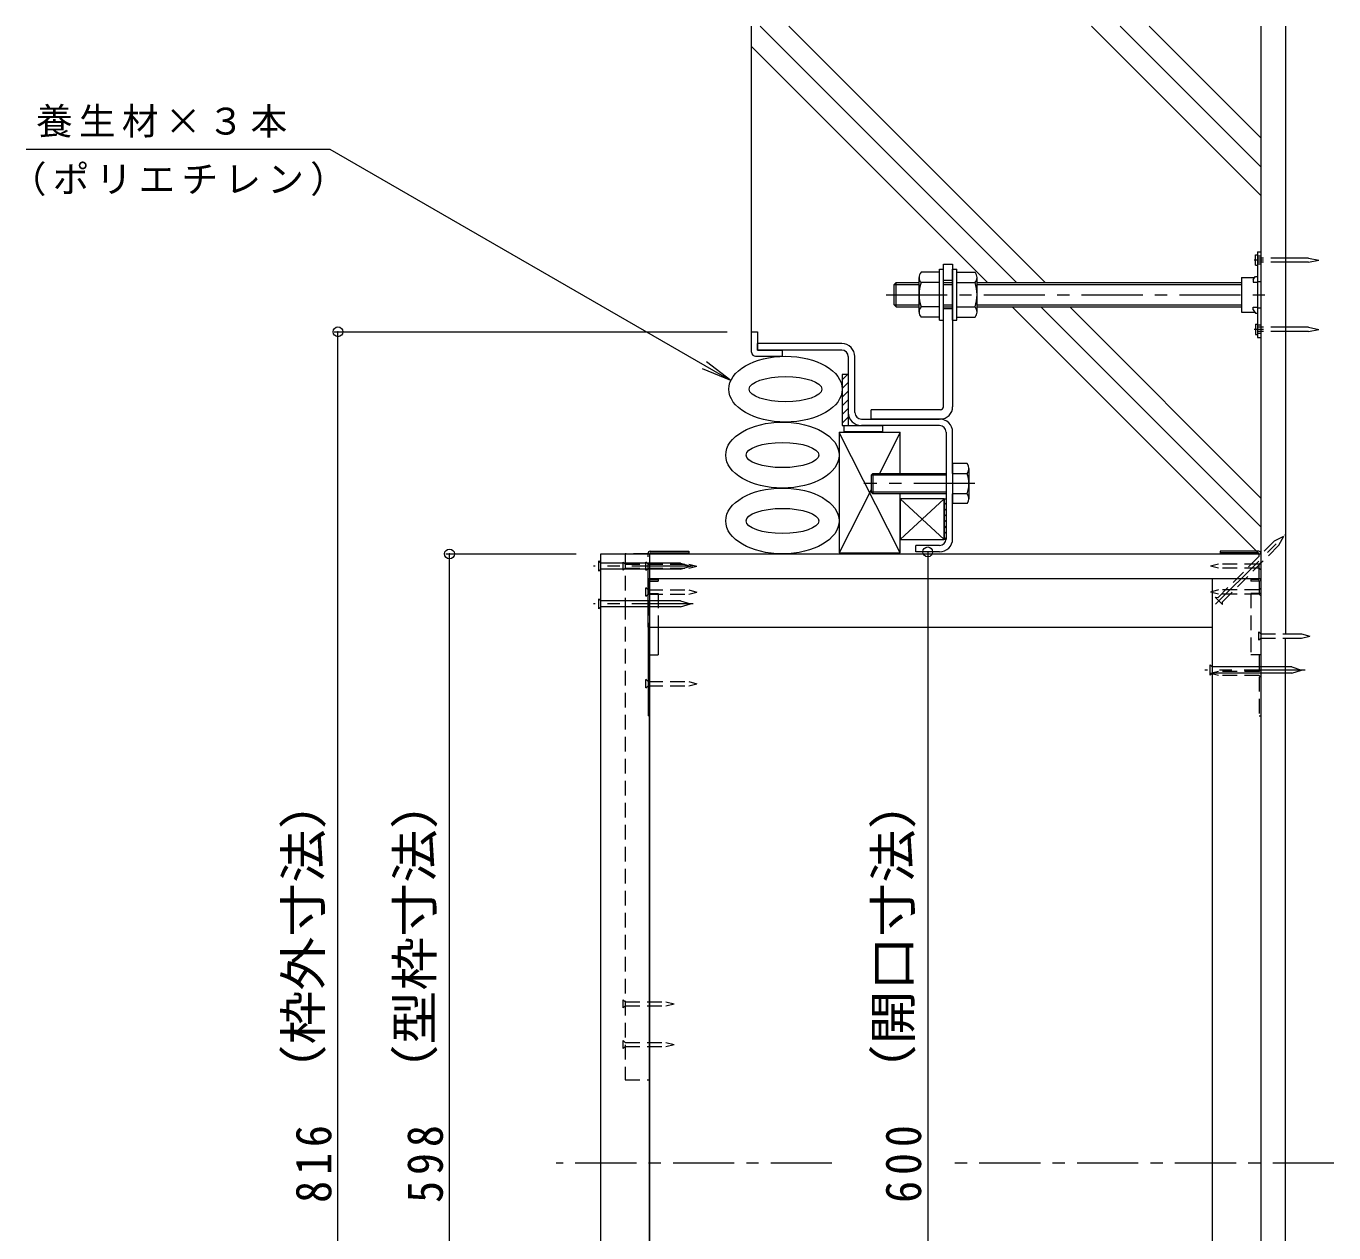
# Model space of a CAD drawing. Units: millimetres at full size, sheet at 1:6. Extents: x -2215 to 2320, y -1648 to 1656.
# Drawn here: x 1559 to 2200, y -203 to 389 of the extents above; entities that cross this region are included whole.
import ezdxf
from ezdxf.enums import TextEntityAlignment as Align

# ---------------------------------------------------------------- set-up
doc = ezdxf.new("R2010")
doc.units = ezdxf.units.MM
doc.header["$LTSCALE"] = 6
doc.header["$PDMODE"] = 32
doc.header["$PDSIZE"] = 4.8
doc.linetypes.add('CHAIN1', pattern=[8, 5, -1, 1, -1])
doc.linetypes.add('DASHED1', pattern=[1.8, 1.2, -0.6])
for name, color, linetype, lineweight in [('1-0_1-0ﾚｲﾔ', 4, 'Continuous', 9), ('1-1_1-1ﾚｲﾔ', 2, 'Continuous', 9), ('1-3_1-3ﾚｲﾔ', 4, 'Continuous', 9), ('1-5_1-5ﾚｲﾔ', 7, 'Continuous', 9), ('1-6_1-6ﾚｲﾔ', 6, 'Continuous', 9), ('1-7', 5, 'Continuous', 5), ('1-8', 3, 'Continuous', 9), ('1-A', 3, 'Continuous', 9), ('1-B', 4, 'Continuous', 9), ('1-C', 4, 'Continuous', 9), ('1-D', 5, 'Continuous', 5), ('1-E', 3, 'Continuous', 9), ('1-F', 7, 'Continuous', 9)]:
    doc.layers.add(name, color=color, linetype=linetype, lineweight=lineweight)
doc.styles.add('ＭＳ ゴシック', font='')
doc.styles.get('ＭＳ ゴシック').set_extended_font_data('MS Gothic')

msp = doc.modelspace()

# ---------------------------------------------------------------- linework, layer by layer
at = {"layer": '1-0_1-0ﾚｲﾔ'}
for p, q in [((2162.922, 278.306), (2162.922, 236.306)), ((2164.522, 276.306), (2162.922, 276.306)), ((2164.522, 272.306), (2162.922, 272.306)), ((2162.922, 263.806), (2164.522, 263.806)), ((2162.922, 250.806), (2164.522, 250.806)), ((2164.522, 242.306), (2162.922, 242.306)), ((2164.522, 238.306), (2162.922, 238.306)), ((2162.922, 236.306), (2164.522, 236.306))]:
    msp.add_line(p, q, dxfattribs=at)
at = {"layer": '1-0_1-0ﾚｲﾔ', "linetype": 'CHAIN1'}
for p, q in [((2165.759, 274.306), (2161.19, 274.306)), ((2165.759, 240.306), (2161.19, 240.306))]:
    msp.add_line(p, q, dxfattribs=at)
at = {"layer": '1-0_1-0ﾚｲﾔ'}
msp.add_lwpolyline([(2162.922, 278.306), (2164.522, 278.306), (2164.522, 236.306)], dxfattribs=at)
at = {"layer": '1-1_1-1ﾚｲﾔ'}
for p, q in [((2164.522, 389.107), (2164.522, -726.893)), ((2176.522, 389.107), (2176.522, 90.806)), ((1958.822, 233.307), (1917.522, 233.307)), ((1917.522, 230.107), (1917.522, 233.307)), ((1958.822, 230.107), (1917.522, 230.107)), ((1962.022, 226.907), (1962.022, 199.506)), ((1965.222, 199.506), (1965.222, 226.907)), ((1968.422, 196.306), (2006.823, 196.306)), ((2006.823, 193.106), (1968.422, 193.106)), ((2010.023, 189.906), (2010.023, 137.507)), ((2013.223, 169.607), (2013.223, 189.906)), ((2013.223, 137.507), (2013.223, 159.607)), ((2006.823, 134.307), (1995.223, 134.307)), ((2176.522, -426.592), (2176.522, 88.807))]:
    msp.add_line(p, q, dxfattribs=at)
at = {"layer": '1-1_1-1ﾚｲﾔ', "color": 6, "linetype": 'CHAIN1'}
for p, q in [((1954.017, -168.893), (1818.619, -168.893)), ((2200.319, -168.893), (2012.578, -168.893))]:
    msp.add_line(p, q, dxfattribs=at)
at = {"layer": '1-1_1-1ﾚｲﾔ'}
msp.add_lwpolyline([(2006.823, 131.107), (1995.223, 131.107), (1995.223, 134.307)], dxfattribs=at)
for centre, radius, start, end in [((1958.822, 226.907), 6.4, 0, 90), ((1958.822, 226.907), 3.2, 0, 90), ((1968.422, 199.506), 6.4, 180, 270), ((1968.422, 199.506), 3.2, 180, 270), ((2006.823, 189.906), 6.4, 0, 90), ((2006.823, 189.906), 3.2, 0, 90), ((2006.823, 137.507), 6.4, 270, 0), ((2006.823, 137.507), 3.2, 270, 0)]:
    msp.add_arc(centre, radius, start, end, dxfattribs=at)
at = {"layer": '1-3_1-3ﾚｲﾔ'}
for p, q in [((1914.522, 239.107), (1917.522, 239.107)), ((1914.522, 229.107), (1914.522, 239.107)), ((1917.522, 239.107), (1917.522, 230.107)), ((1916.522, 227.107), (1929.522, 227.107)), ((1917.522, 230.107), (1929.522, 230.107)), ((1929.522, 230.107), (1929.522, 227.107))]:
    msp.add_line(p, q, dxfattribs=at)
msp.add_arc((1916.522, 229.107), 2, 180, 270, dxfattribs=at)
at = {"layer": '1-5_1-5ﾚｲﾔ'}
for p, q in [((1558.519, 328.798), (1707.571, 328.798)), ((1904.342, 215.193), (1892.442, 224.324))]:
    msp.add_line(p, q, dxfattribs=at)
msp.add_lwpolyline([(1707.571, 328.798), (1904.342, 215.193), (1890.484, 220.933)], dxfattribs=at)
at = {"layer": '1-6_1-6ﾚｲﾔ'}
for p, q in [((1914.522, 239.107), (1914.522, 389.107)), ((2044.542, 263.306), (1918.741, 389.107)), ((2058.684, 263.306), (1932.884, 389.107)), ((2164.522, 305.962), (2081.376, 389.107)), ((2164.522, 320.104), (2095.518, 389.107)), ((2164.522, 334.246), (2109.66, 389.107)), ((2030.4, 263.306), (1914.522, 379.185)), ((2163.6, 130.107), (2042.4, 251.306)), ((2164.522, 143.327), (2056.543, 251.306)), ((2164.522, 157.469), (2070.685, 251.306)), ((1961.67, 218.106), (1959.022, 215.458)), ((1962.022, 214.216), (1959.022, 211.216)), ((1962.022, 218.106), (1962.022, 193.106)), ((1962.022, 209.973), (1959.022, 206.973)), ((1962.022, 205.73), (1959.022, 202.73)), ((1962.022, 201.488), (1959.022, 198.488)), ((1962.022, 197.245), (1959.022, 194.245)), ((1959.022, 193.106), (1979.022, 193.106)), ((1960.022, 190.106), (1960.022, 193.106)), ((1979.022, 190.106), (1979.022, 193.106)), ((1960.022, 190.106), (1979.022, 190.106)), ((1987.523, 157.107), (2009.023, 137.107)), ((1987.523, 137.107), (2009.023, 157.107)), ((1987.523, 157.107), (1987.523, 137.107)), ((2009.023, 157.107), (1987.523, 157.107)), ((2009.023, 157.107), (2009.023, 137.107)), ((1987.523, 137.107), (2009.023, 137.107))]:
    msp.add_line(p, q, dxfattribs=at)
msp.add_lwpolyline([(1962.022, 218.106), (1959.022, 218.106), (1959.022, 193.106)], dxfattribs=at)
for centre, major_axis, ratio in [((1931.192, 210.94), (27.83, 0), 0.580908), ((1931.192, 210.94), (17.83, 0), 0.345859), ((1929.693, 178.607), (27.83, 0), 0.580908), ((1929.693, 178.607), (17.83, 0), 0.345859), ((1929.693, 146.274), (27.83, 0), 0.580908), ((1929.693, 146.274), (17.83, 0), 0.345859)]:
    msp.add_ellipse(centre, major_axis=major_axis, ratio=ratio, dxfattribs=at)
at = {"layer": '1-7'}
for p, q in [((2020.328, 174.407), (2013.223, 174.407)), ((2013.223, 174.407), (2013.223, 154.807)), ((1973.223, 168.795), (1974.035, 169.607)), ((1973.223, 168.795), (1973.223, 160.419)), ((2010.023, 168.795), (1973.223, 168.795)), ((1974.035, 169.607), (1974.035, 159.607)), ((1974.035, 169.607), (1978.723, 169.607)), ((1974.035, 169.607), (2010.023, 169.607)), ((2013.223, 169.607), (2020.328, 169.607)), ((2021.223, 172.007), (2021.223, 157.207)), ((1973.223, 160.419), (1974.035, 159.607)), ((2010.023, 160.419), (1973.223, 160.419)), ((2010.023, 159.607), (1974.035, 159.607)), ((2020.328, 159.607), (2013.223, 159.607)), ((2020.328, 154.807), (2013.223, 154.807))]:
    msp.add_line(p, q, dxfattribs=at)
at = {"layer": '1-7', "linetype": 'CHAIN1'}
msp.add_line((2024.101, 164.607), (1969.69, 164.607), dxfattribs=at)
at = {"layer": '1-7'}
for centre, radius, start, end in [((2017.557, 172.007), 3.666, 319.10191, 40.8978), ((2006.807, 164.607), 14.416, 339.70546, 20.29454), ((2017.557, 157.207), 3.666, 319.1022, 40.89809)]:
    msp.add_arc(centre, radius, start, end, dxfattribs=at)
at = {"layer": '1-8'}
for p, q in [((2161.922, 271.806), (2162.922, 271.806)), ((2187.922, 275.306), (2176.522, 275.306)), ((2187.922, 273.306), (2176.522, 273.306)), ((2187.922, 275.306), (2192.922, 274.306)), ((2187.922, 273.306), (2192.922, 274.306)), ((2161.922, 242.806), (2162.922, 242.806)), ((2187.922, 241.306), (2176.522, 241.306)), ((2187.922, 239.306), (2176.522, 239.306)), ((2187.922, 241.306), (2192.922, 240.306)), ((2187.922, 239.306), (2192.922, 240.306)), ((1839.552, 126.632), (1840.522, 125.627)), ((1839.552, 121.582), (1839.552, 126.632)), ((1839.552, 121.582), (1840.522, 122.587)), ((1879.672, 125.627), (1840.522, 125.627)), ((1879.672, 122.587), (1840.522, 122.587)), ((1879.672, 125.627), (1884.522, 124.107)), ((1879.672, 122.587), (1884.522, 124.107)), ((1839.552, 108.132), (1840.522, 107.127)), ((1839.552, 103.082), (1839.552, 108.132)), ((1839.552, 103.082), (1840.522, 104.087)), ((1879.672, 107.127), (1840.522, 107.127)), ((1879.672, 104.087), (1840.522, 104.087)), ((1879.672, 107.127), (1884.522, 105.607)), ((1879.672, 104.087), (1884.522, 105.607)), ((2139.552, 75.632), (2140.522, 74.627)), ((2139.552, 70.582), (2139.552, 75.632)), ((2139.552, 70.582), (2140.522, 71.587)), ((2179.672, 74.627), (2140.522, 74.627)), ((2179.672, 71.587), (2140.522, 71.587)), ((2179.672, 74.627), (2184.522, 73.107)), ((2179.672, 71.587), (2184.522, 73.107))]:
    msp.add_line(p, q, dxfattribs=at)
at = {"layer": '1-8', "linetype": 'DASHED1'}
for p, q in [((2176.522, 275.306), (2162.922, 275.306)), ((2176.522, 273.306), (2162.922, 273.306)), ((2176.522, 241.306), (2162.922, 241.306)), ((2176.522, 239.306), (2162.922, 239.306)), ((2171.199, 136.463), (2143.515, 108.779)), ((2171.199, 136.463), (2175.703, 138.817)), ((2173.349, 134.313), (2175.703, 138.817)), ((2173.349, 134.313), (2145.665, 106.63)), ((2142.119, 108.804), (2143.515, 108.779)), ((2145.69, 105.233), (2142.119, 108.804)), ((2145.69, 105.233), (2145.665, 106.63))]:
    msp.add_line(p, q, dxfattribs=at)
at = {"layer": '1-8', "linetype": 'CHAIN1'}
for p, q in [((2142.293, 105.407), (2176.305, 139.419)), ((1885.81, 124.107), (1836.998, 124.107)), ((1885.81, 105.607), (1836.998, 105.607)), ((2186.262, 73.107), (2136.997, 73.107))]:
    msp.add_line(p, q, dxfattribs=at)
at = {"layer": '1-8'}
for points in [[(2161.922, 271.806), (2161.922, 276.806), (2162.922, 276.806)], [(2161.922, 242.806), (2161.922, 237.806), (2162.922, 237.806)]]:
    msp.add_lwpolyline(points, dxfattribs=at)
at = {"layer": '1-A', "color": 2}
for p, q in [((2154.922, 265.806), (2161.513, 265.806)), ((2160.656, 264.756), (2161.922, 266.306)), ((2160.656, 264.756), (2160.656, 263.412)), ((2160.656, 263.412), (2162.922, 263.412)), ((2161.922, 266.306), (2162.922, 266.306)), ((2160.656, 251.201), (2162.922, 251.201)), ((2160.656, 249.857), (2160.656, 251.201)), ((2160.656, 249.857), (2161.922, 248.306)), ((2161.922, 248.306), (2162.922, 248.306))]:
    msp.add_line(p, q, dxfattribs=at)
at = {"layer": '1-A'}
for p, q in [((1957.523, 189.607), (1957.523, 130.607)), ((1987.523, 130.607), (1957.523, 189.607)), ((1987.523, 189.607), (1977.353, 169.607)), ((1973.223, 161.483), (1957.523, 130.607)), ((1987.523, 130.607), (1987.523, 159.607)), ((1863.722, 130.107), (1863.722, 130.407)), ((1865.022, 130.607), (1883.722, 130.607)), ((1957.523, 130.607), (1987.523, 130.607)), ((2163.522, 131.407), (2144.522, 131.407)), ((2144.522, 131.407), (2144.522, 130.107)), ((2163.222, 130.607), (2144.522, 130.607)), ((2164.522, 130.407), (2164.522, 130.107)), ((1863.722, 94.107), (1863.722, 50.607)), ((1868.722, 94.107), (1868.722, 80.607)), ((1863.722, 80.607), (1868.722, 80.607)), ((1864.522, 80.607), (1864.522, 50.607)), ((1864.522, 50.607), (1863.722, 50.607))]:
    msp.add_line(p, q, dxfattribs=at)
at = {"layer": '1-A', "linetype": 'DASHED1'}
for p, q in [((1863.722, 117.807), (1863.722, 130.107)), ((1864.522, 130.107), (1864.522, 118.107)), ((2163.722, 118.107), (2163.722, 130.107)), ((2164.522, 130.107), (2164.522, 117.807)), ((1863.722, 117.807), (1863.722, 94.107)), ((1864.522, 116.807), (1864.522, 110.607)), ((1864.722, 116.807), (1868.722, 116.807)), ((1865.022, 117.607), (1868.722, 117.607)), ((1868.722, 117.607), (1868.722, 116.807)), ((2163.222, 117.607), (2159.522, 117.607)), ((2159.522, 117.607), (2159.522, 116.807)), ((2163.522, 116.807), (2159.522, 116.807)), ((2163.722, 116.807), (2163.722, 110.607)), ((2164.522, 117.807), (2164.522, 50.607)), ((1863.722, 110.607), (1868.722, 110.607)), ((1868.722, 110.607), (1868.722, 94.107)), ((2164.522, 110.607), (2159.522, 110.607)), ((2159.522, 110.607), (2159.522, 80.607)), ((2164.522, 80.607), (2159.522, 80.607)), ((2163.722, 80.607), (2163.722, 50.607)), ((2163.722, 50.607), (2164.522, 50.607))]:
    msp.add_line(p, q, dxfattribs=at)
at = {"layer": '1-A', "color": 2}
msp.add_lwpolyline([(2154.922, 265.806), (2154.922, 248.806), (2161.513, 248.806)], dxfattribs=at)
at = {"layer": '1-A'}
for points in [[(1987.523, 169.607), (1987.523, 189.607), (1957.523, 189.607)], [(1864.722, 131.407), (1883.722, 131.407), (1883.722, 130.107)]]:
    msp.add_lwpolyline(points, dxfattribs=at)
for centre, radius, start, end in [((1864.722, 130.407), 1, 90, 180), ((1865.022, 130.107), 0.5, 90, 180), ((2163.222, 130.107), 0.5, 0, 90), ((2163.522, 130.407), 1, 0, 90)]:
    msp.add_arc(centre, radius, start, end, dxfattribs=at)
at = {"layer": '1-A', "linetype": 'DASHED1'}
for centre, radius, start, end in [((1864.722, 117.807), 1, 180, 270), ((1865.022, 118.107), 0.5, 180, 270), ((2163.222, 118.107), 0.5, 270, 0), ((2163.522, 117.807), 1, 270, 0)]:
    msp.add_arc(centre, radius, start, end, dxfattribs=at)
at = {"layer": '1-B', "color": 3}
for p, q in [((1840.522, 130.107), (1864.522, 130.107)), ((1840.522, -467.892), (1840.522, 130.107)), ((1864.522, 130.107), (1864.522, -467.892))]:
    msp.add_line(p, q, dxfattribs=at)
at = {"layer": '1-B', "color": 6, "linetype": 'DASHED1'}
for p, q in [((1852.522, 130.107), (1852.522, 105.107)), ((1863.722, 130.107), (1852.522, 130.107)), ((1852.522, 105.107), (1852.522, -127.986)), ((1852.522, -127.986), (1864.522, -127.986))]:
    msp.add_line(p, q, dxfattribs=at)
at = {"layer": '1-B'}
for p, q in [((1864.522, 130.107), (2164.522, 130.107)), ((1864.522, 118.107), (2164.522, 118.107)), ((1864.522, -388.392), (1864.522, 50.607))]:
    msp.add_line(p, q, dxfattribs=at)
at = {"layer": '1-B', "color": 5, "lineweight": 5}
for p, q in [((2140.522, 118.107), (2164.522, 118.107)), ((2140.522, 118.107), (2140.522, -455.892)), ((2164.522, 118.107), (2164.522, -455.892))]:
    msp.add_line(p, q, dxfattribs=at)
at = {"layer": '1-C', "color": 7}
for p, q in [((2009.023, 137.107), (2009.023, 157.107)), ((2009.023, 157.107), (2010.023, 157.107)), ((2010.023, 154.28), (2009.023, 155.28)), ((2010.023, 157.107), (2010.023, 137.107)), ((2010.023, 151.452), (2009.023, 152.452)), ((2010.023, 148.624), (2009.023, 149.624)), ((2010.023, 145.795), (2009.023, 146.795)), ((2010.023, 142.967), (2009.023, 143.967)), ((2010.023, 140.138), (2009.023, 141.138)), ((2010.023, 137.31), (2009.023, 138.31)), ((2010.023, 137.107), (2009.023, 137.107))]:
    msp.add_line(p, q, dxfattribs=at)
at = {"layer": '1-C', "linetype": 'DASHED1'}
for p, q in [((1851.522, 122.107), (1851.522, 126.106)), ((1852.522, 125.107), (1851.522, 126.106)), ((1851.522, 122.107), (1852.522, 123.107)), ((1852.522, 125.107), (1862.722, 125.107)), ((1852.522, 123.107), (1862.722, 123.107)), ((1863.722, 125.107), (1862.722, 126.106)), ((1862.722, 122.107), (1862.722, 126.106)), ((1862.722, 122.107), (1863.722, 123.107)), ((1863.722, 125.107), (1883.722, 125.107)), ((1863.722, 123.107), (1883.722, 123.107)), ((1883.722, 125.107), (1887.722, 124.107)), ((1883.722, 123.107), (1887.722, 124.107)), ((2143.722, 125.107), (2139.722, 124.107)), ((2143.722, 123.107), (2139.722, 124.107)), ((2163.722, 125.107), (2143.722, 125.107)), ((2163.722, 123.107), (2143.722, 123.107)), ((2163.722, 125.107), (2164.722, 126.106)), ((2164.722, 122.107), (2163.722, 123.107)), ((2164.722, 122.107), (2164.722, 126.106)), ((1863.722, 112.407), (1862.722, 113.407)), ((1862.722, 109.407), (1862.722, 113.407)), ((1862.722, 109.407), (1863.722, 110.407)), ((1863.722, 112.407), (1883.722, 112.407)), ((1883.722, 112.407), (1887.722, 111.407)), ((2143.722, 112.406), (2139.722, 111.406)), ((2143.722, 110.407), (2139.722, 111.406)), ((2163.722, 112.406), (2143.722, 112.406)), ((2163.722, 110.407), (2143.722, 110.407)), ((2163.722, 112.407), (2164.722, 113.407)), ((2164.722, 109.407), (2163.722, 110.407)), ((2164.722, 109.407), (2164.722, 113.407)), ((2164.522, 90.806), (2163.522, 91.807)), ((2163.522, 87.806), (2163.522, 91.807)), ((2164.522, 90.806), (2176.522, 90.806)), ((2163.522, 87.806), (2164.522, 88.807)), ((2164.522, 88.807), (2176.522, 88.807)), ((2143.722, 72.407), (2139.722, 71.407)), ((2143.722, 70.407), (2139.722, 71.407)), ((2163.722, 72.407), (2143.722, 72.407)), ((2163.722, 72.407), (2164.722, 73.407)), ((2164.722, 69.407), (2164.722, 73.407)), ((1863.722, 67.407), (1862.722, 68.407)), ((1862.722, 64.407), (1862.722, 68.407)), ((1862.722, 64.407), (1863.722, 65.407)), ((1863.722, 67.407), (1883.722, 67.407)), ((1863.722, 65.407), (1883.722, 65.407)), ((1883.722, 67.407), (1887.722, 66.407)), ((1883.722, 65.407), (1887.722, 66.407)), ((2163.722, 70.407), (2143.722, 70.407)), ((2164.722, 69.407), (2163.722, 70.407)), ((1852.522, -89.673), (1851.522, -88.673)), ((1851.522, -92.672), (1851.522, -88.673)), ((1852.522, -89.673), (1872.522, -89.673)), ((1872.522, -89.673), (1876.522, -90.673)), ((1851.522, -92.672), (1852.522, -91.673)), ((1852.522, -91.673), (1872.522, -91.673)), ((1872.522, -91.673), (1876.522, -90.673)), ((1852.522, -109.673), (1851.522, -108.673)), ((1851.522, -112.673), (1851.522, -108.673)), ((1851.522, -112.673), (1852.522, -111.672)), ((1852.522, -109.673), (1872.522, -109.673)), ((1852.522, -111.672), (1872.522, -111.672)), ((1872.522, -109.673), (1876.522, -110.673)), ((1872.522, -111.672), (1876.522, -110.673))]:
    msp.add_line(p, q, dxfattribs=at)
at = {"layer": '1-C'}
for p, q in [((2176.522, 90.806), (2184.522, 90.806)), ((2184.522, 90.806), (2188.522, 89.807)), ((2176.522, 88.807), (2184.522, 88.807)), ((2184.522, 88.807), (2188.522, 89.807))]:
    msp.add_line(p, q, dxfattribs=at)
at = {"layer": '1-C', "linetype": 'DASHED1'}
msp.add_lwpolyline([(1863.722, 110.407), (1883.722, 110.407), (1887.722, 111.407)], dxfattribs=at)
at = {"layer": '1-D'}
for p, q in [((2006.723, 244.807), (2006.723, 269.806)), ((2006.723, 269.806), (2008.723, 269.806)), ((2008.723, 244.807), (2008.723, 269.806)), ((2013.223, 244.807), (2013.223, 269.806)), ((2013.223, 269.806), (2015.223, 269.806)), ((2015.223, 244.807), (2015.223, 269.806)), ((1985.522, 263.306), (1984.522, 262.307)), ((1985.522, 251.306), (1985.522, 263.306)), ((1985.522, 263.306), (1996.723, 263.306)), ((1996.723, 248.803), (1996.723, 265.81)), ((2006.723, 268.306), (1997.723, 268.306)), ((2006.723, 263.306), (1997.723, 263.306)), ((2008.723, 263.306), (2013.223, 263.306)), ((2015.223, 268.306), (2024.223, 268.306)), ((2015.223, 263.306), (2024.223, 263.306)), ((2025.223, 248.803), (2025.223, 265.81)), ((2025.223, 263.306), (2154.922, 263.306)), ((1984.522, 252.307), (1984.522, 262.307)), ((1984.522, 262.307), (1996.723, 262.307)), ((2008.723, 262.307), (2013.223, 262.307)), ((2025.223, 262.307), (2154.922, 262.307)), ((1984.522, 252.307), (1985.522, 251.306)), ((1984.522, 252.307), (1996.723, 252.307)), ((1985.522, 251.306), (1996.723, 251.306)), ((2006.723, 251.306), (1997.723, 251.306)), ((2008.723, 252.307), (2013.223, 252.307)), ((2008.723, 251.306), (2013.223, 251.306)), ((2015.223, 251.306), (2024.223, 251.306)), ((2025.223, 252.307), (2154.922, 252.307)), ((2025.223, 251.306), (2154.922, 251.306)), ((2006.723, 246.306), (1997.723, 246.306)), ((2006.723, 244.807), (2008.723, 244.807)), ((2013.223, 244.807), (2015.223, 244.807)), ((2015.223, 246.306), (2024.223, 246.306))]:
    msp.add_line(p, q, dxfattribs=at)
at = {"layer": '1-D', "linetype": 'CHAIN1'}
msp.add_line((1980.522, 257.306), (2168.086, 257.306), dxfattribs=at)
at = {"layer": '1-D', "color": 2, "lineweight": 9}
for p, q in [((1863.722, 118.107), (2140.522, 118.107)), ((1863.722, 94.107), (1863.722, 118.107)), ((2140.522, 118.107), (2140.522, 94.107)), ((1863.722, 94.107), (2140.522, 94.107)), ((1864.522, -196.393), (1864.522, -141.393))]:
    msp.add_line(p, q, dxfattribs=at)
at = {"layer": '1-D'}
for centre, radius, start, end in [((2000.348, 265.806), 3.625, 136.39719, 223.60283), ((2015.223, 257.306), 18.5, 161.07536, 198.92465), ((2021.598, 265.806), 3.625, 316.39719, 43.60283), ((2006.723, 257.306), 18.5, 341.07536, 18.92465), ((2000.348, 248.806), 3.625, 136.39719, 223.60283), ((2021.598, 248.806), 3.625, 316.39719, 43.60283)]:
    msp.add_arc(centre, radius, start, end, dxfattribs=at)
at = {"layer": '1-E'}
for p, q in [((2008.723, 272.306), (2013.223, 272.306)), ((2008.723, 202.306), (2008.723, 272.306)), ((2013.223, 272.306), (2013.223, 202.306)), ((2013.223, 264.306), (2008.723, 264.306)), ((2013.223, 250.306), (2008.723, 250.306)), ((1973.222, 196.306), (1973.222, 200.806)), ((2007.223, 200.806), (1973.222, 200.806)), ((2006.823, 196.306), (1973.222, 196.306))]:
    msp.add_line(p, q, dxfattribs=at)
for radius in [1.5, 6]:
    msp.add_arc((2007.223, 202.306), radius, 270.00027, 0, dxfattribs=at)
at = {"layer": '1-F'}
for p, q in [((1709.756, 239.107), (1902.523, 239.107)), ((1711.556, -576.892), (1711.556, 239.107)), ((1764.493, 130.107), (1828.523, 130.107)), ((1766.293, -467.892), (1766.293, 130.107)), ((2001.023, 131.107), (2001.023, -468.892))]:
    msp.add_line(p, q, dxfattribs=at)
for p in [(1711.556, 239.107), (1766.293, 130.107), (2001.023, 131.107)]:
    msp.add_point(p, dxfattribs=at)

# ---------------------------------------------------------------- texts
at = {"layer": '1-5_1-5ﾚｲﾔ', "char_height": 13.2, "attachment_point": 7, "style": 'ＭＳ ゴシック'}
for s, insert in [('\\T1.17;養生材×３本', (1563.363, 334.42)), ('\\T1.17;（ポリエチレン）', (1550.484, 305.731))]:
    msp.add_mtext(s, dxfattribs=dict(at, insert=insert))
at = {"layer": '1-F', "color": 2, "style": 'ＭＳ ゴシック', "width": 1.1}
for s, p in [('（枠外寸法）', (1708.556, -137.019)), ('（型枠寸法）', (1763.293, -137.02)), ('（開口寸法）', (1998.023, -137.019))]:
    msp.add_text(s, height=17.6, rotation=90, dxfattribs=at).set_placement(p, align=Align.BOTTOM_LEFT)
at = {"layer": '1-F', "color": 2, "char_height": 17.6, "attachment_point": 7, "rotation": 90, "style": 'ＭＳ ゴシック'}
for s, insert in [('\\T1.27;\\W0.9;816', (1708.556, -188.392)), ('\\T1.27;\\W0.9;598', (1763.293, -188.393)), ('\\T1.27;\\W0.9;600', (1998.023, -188.393))]:
    msp.add_mtext(s, dxfattribs=dict(at, insert=insert))

doc.saveas('drawing.dxf')
